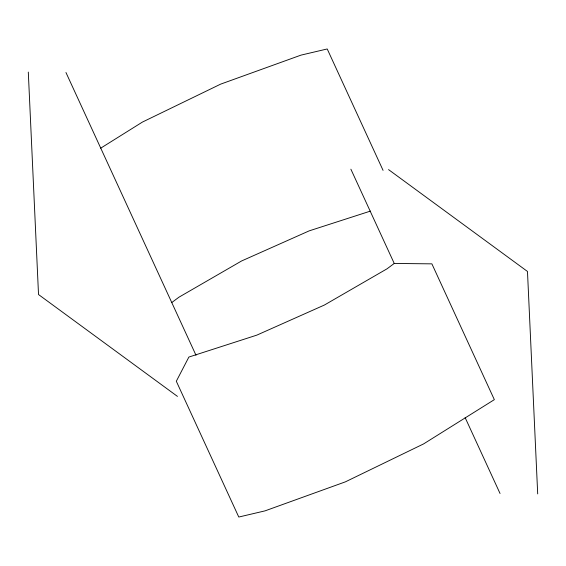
<?xml version="1.0" encoding="UTF-8"?>
<svg xmlns="http://www.w3.org/2000/svg" width="566" height="566" viewBox="0 0 566 566"><rect width="100%" height="100%" fill="white"/><g stroke="black" fill="none" stroke-linecap="round" stroke-linejoin="round"><path stroke-width="0.85" d="M171.767 302.555L178.941 297.2L241.59 260.968L309.185 230.864L370.419 211.104M394.233 263.445L387.059 268.8L324.41 305.032L256.815 335.136L188.874 357.061L176.316 381.251L238.781 517.041L265.008 510.872L345.352 481.864L423.573 443.928L494.344 399.653L431.886 263.855L394.233 263.445L350.878 169.184M100.706 148.172L142.427 122.072L220.648 84.136L300.992 55.128L327.219 48.959L383.069 170.373M388.538 169.602L527.477 271.461L537.7 493.906M177.462 396.398L38.523 294.539L28.3 72.094M465.139 417.609L500.047 493.495M65.953 72.505L196.013 355.278"/></g></svg>
